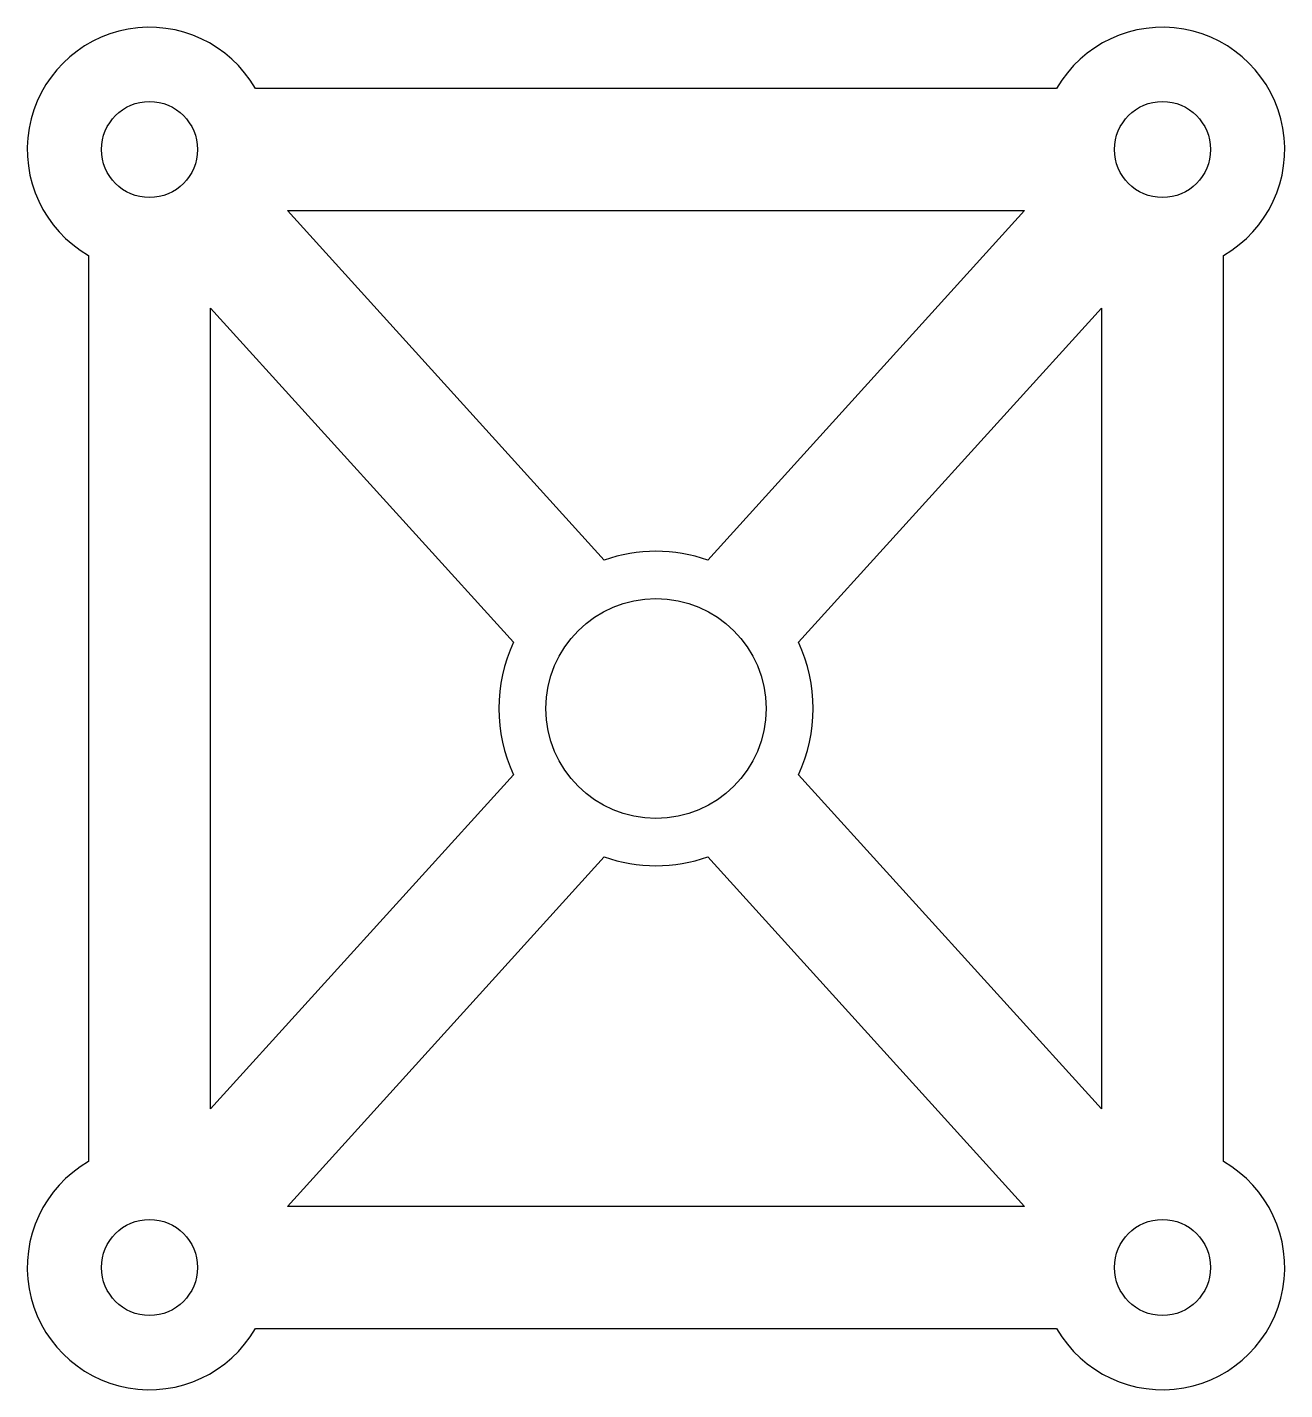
# Model space of a CAD drawing. Header units: millimetres. Extents: x -36 to 36, y -39 to 39.
import ezdxf

# ---------------------------------------------------------------- set-up
doc = ezdxf.new("R2010")
doc.units = ezdxf.units.MM

msp = doc.modelspace()

# ---------------------------------------------------------------- linework, layer by layer
for p, q in [((22.938, 35.5), (-22.938, 35.5)), ((-2.974, 8.494), (-21.105, 28.5)), ((-21.105, 28.5), (21.105, 28.5)), ((21.105, 28.5), (2.974, 8.494)), ((-32.5, 25.938), (-32.5, -25.938)), ((32.5, -25.938), (32.5, 25.938)), ((-25.5, -22.926), (-25.5, 22.926)), ((-25.5, 22.926), (-8.161, 3.794)), ((8.161, 3.794), (25.5, 22.926)), ((25.5, 22.926), (25.5, -22.926)), ((-8.161, -3.794), (-25.5, -22.926)), ((25.5, -22.926), (8.161, -3.794)), ((-21.105, -28.5), (-2.974, -8.494)), ((2.974, -8.494), (21.105, -28.5)), ((21.105, -28.5), (-21.105, -28.5)), ((-22.938, -35.5), (22.938, -35.5))]:
    msp.add_line(p, q)
for centre, radius in [((-29, 32), 2.75), ((29, 32), 2.75), ((0, 0), 6.3), ((-29, -32), 2.75), ((29, -32), 2.75)]:
    msp.add_circle(centre, radius)
for centre, radius, start, end in [((-29, 32), 7, 30, 240), ((29, 32), 7, -60, 150), ((0, 0), 9, 70.70094, 109.29906), ((0, 0), 9, 155.06982, 204.93018), ((0, 0), 9, 335.06982, 384.93018), ((0, 0), 9, 250.70094, 289.29906), ((-29, -32), 7, 120, 330), ((29, -32), 7, 210, 420)]:
    msp.add_arc(centre, radius, start, end)

doc.saveas('drawing.dxf')
